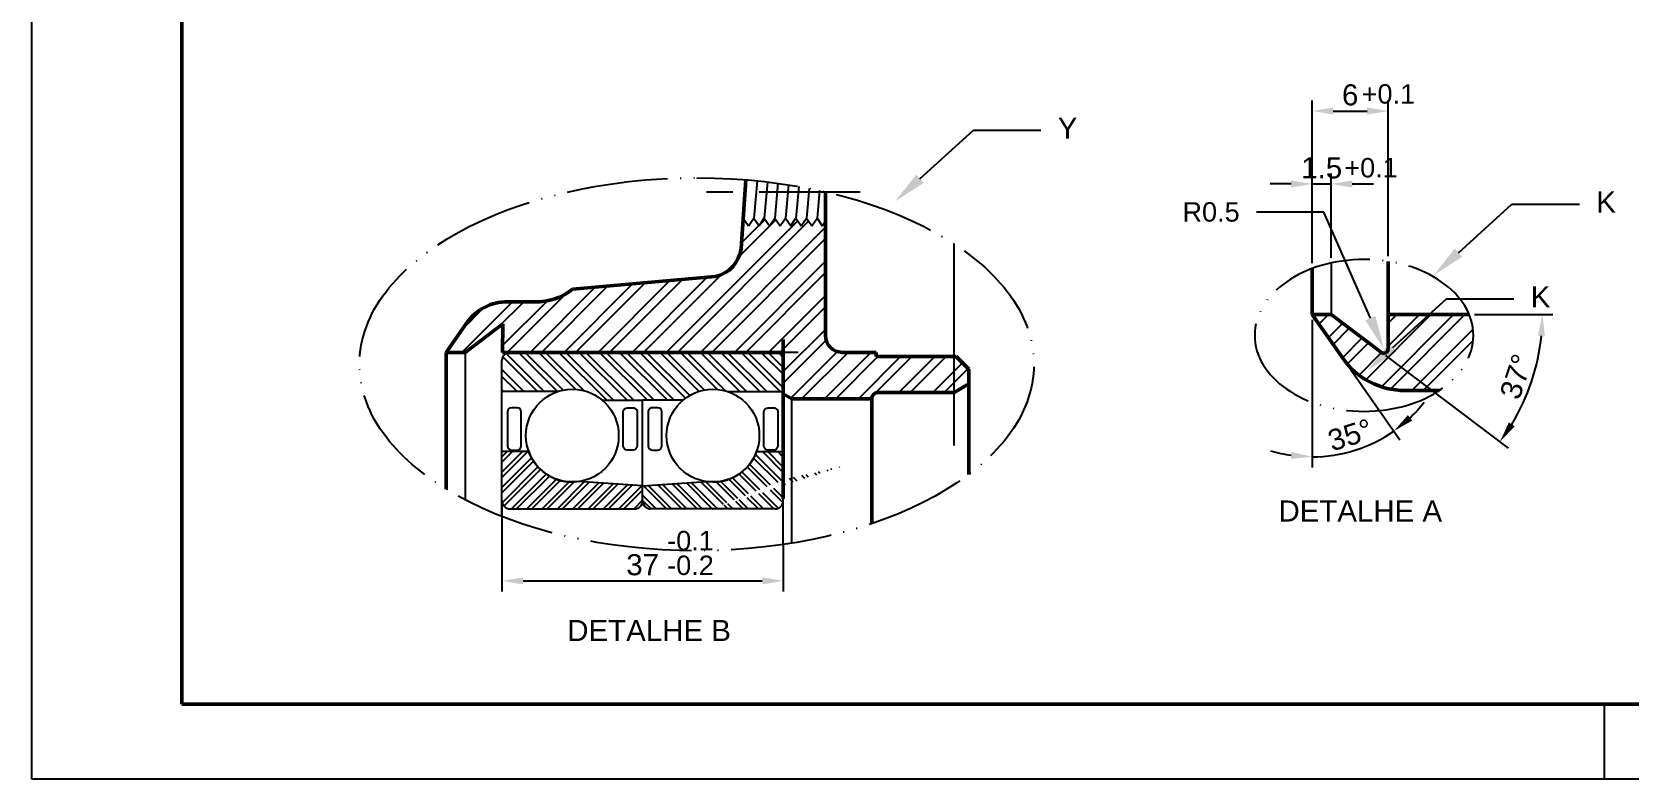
# Model space of a CAD drawing. Header units: millimetres. Extents: x 2217 to 2590, y 1108 to 1371.
# Drawn here: x 2217.2 to 2406.6, y 1107.7 to 1196.2 of the extents above; entities that cross this region are included whole.
import ezdxf
from ezdxf import colors
from ezdxf.entities.mleader import LeaderData, LeaderLine
from ezdxf.math import Vec2, Vec3

# ---------------------------------------------------------------- set-up
doc = ezdxf.new("R2010")
doc.units = ezdxf.units.MM
doc.linetypes.add('ACAD_ISO04W100', pattern=[30, 24, -3, 0, -3])
doc.linetypes.add('ACAD_ISO05W100', pattern=[33, 24, -3, 0, -3, 0, -3])
doc.layers.add('AM_0', color=7, linetype='Continuous', lineweight=50)
doc.layers.add('AM_BOR', color=7, linetype='Continuous', lineweight=50)
doc.styles.get("Standard").update_dxf_attribs({"font": 'arial.ttf'})
doc.dimstyles.new('ISO-25', dxfattribs={"dimtxt": 2.5, "dimasz": 2.5, "dimexe": 1.25, "dimexo": 0.625, "dimtad": 1, "dimtxsty": 'Standard', "dimcen": 2.5, "dimadec": 0, "dimazin": 0, "dimtfac": 1, "dimtmove": 0, "dimatfit": 3, "dimfxl": 1, "dimarcsym": 0})
pattern_1 = [(225, (0, 0), (2.020557627240559, -2.02055762724056), []), (225, (-1.347039, 1.649646999676652e-16), (2.020557627240559, -2.02055762724056), [])]

# ---------------------------------------------------------------- blocks, each defined once
blk = doc.blocks.new('A3 ZTL')
for p, q in [((19.56947162426601, 280.8219178082171), (19.56947162426601, 9.784735812133079)), ((19.56947162426601, 9.784735812133079), (401.174168297453, 9.784735812133079))]:
    blk.add_line(p, q)
at = {"layer": 'AM_BOR', "color": 135, "lineweight": 25}
for p, q in [((0, 5.684341886080801e-14), (0, 290.6066536203501)), ((205.4794520547931, 9.784735812133079), (205.4794520547931, 5.684341886080801e-14)), ((410.9589041095861, 5.684341886080801e-14), (0, 5.684341886080801e-14))]:
    blk.add_line(p, q, dxfattribs=at)
blk = doc.blocks.new('*D64')
at = {"color": 0, "lineweight": -2}
for p, q in [((2388.309564093821, 1162.727146472894), (2397.625646345087, 1162.727146472894)), ((2377.770119383915, 1157.868049344336), (2392.329001791109, 1146.897144541424))]:
    blk.add_line(p, q, dxfattribs=at)
blk.add_arc((2371.321879701711, 1162.727146472894), 25.05376664337659, 328.7196566369797, 354.280343363021, dxfattribs=at)
at = {"color": 0}
for points in [[(2395.834766858109, 1160.251048637251), (2396.667062344641, 1160.209471389347), (2396.375646345087, 1162.727146472894)], [(2393.078617257684, 1149.484739518329), (2392.388894714877, 1149.952422379239), (2391.33070740355, 1147.649413320365)]]:
    blk.add_solid(points, dxfattribs=at)
at = {"layer": 'Defpoints', "color": 0}
for p in [(2371.321879701711, 1162.727146472894), (2378.071879701711, 1162.727146472894), (2387.684564093821, 1162.727146472894), (2377.270972190135, 1158.244183733806), (2394.08951842392, 1152.271246222999)]:
    blk.add_point(p, dxfattribs=at)
at = {"color": 0, "insert": (2393.27697727429, 1155.381073585898), "char_height": 2.5, "attachment_point": 5, "rotation": 71.49999999999942}
blk.add_mtext('37°', dxfattribs=at)
blk = doc.blocks.new('*D65')
at = {"color": 0, "lineweight": -2}
for p, q in [((2369.071879701712, 1162.102146472894), (2369.071879701711, 1144.615831864761)), ((2373.044967874682, 1157.052988518055), (2379.460102992277, 1147.891226086881))]:
    blk.add_line(p, q, dxfattribs=at)
for start, end in [(313.5029537799615, 322.0059075599205), (270.0000000000013, 305.0000000000025), (252.9940924400833, 261.4970462200423)]:
    blk.add_arc((2369.071879701711, 1162.727146472894), 16.86131460813307, start, end, dxfattribs=at)
at = {"color": 0}
for points in [[(2380.942708821246, 1150.174322559951), (2380.415437746617, 1150.819636172315), (2378.743132446838, 1148.915166142242)], [(2366.609648263736, 1146.466687468844), (2366.547869767167, 1145.635647240091), (2369.071879701711, 1145.865831864761)]]:
    blk.add_solid(points, dxfattribs=at)
at = {"layer": 'Defpoints', "color": 0}
for p in [(2369.071879701711, 1168.189742049072), (2369.071879701711, 1162.727146472894), (2369.071879701711, 1162.727146472894), (2372.686482601963, 1157.564958545736), (2372.481533808095, 1146.214176140781)]:
    blk.add_point(p, dxfattribs=at)
at = {"color": 0, "insert": (2373.570146620861, 1148.460466492479), "char_height": 2.5, "attachment_point": 5, "rotation": 17.500000000002373}
blk.add_mtext('35°', dxfattribs=at)
blk = doc.blocks.new('*D66')
at = {"color": 0, "lineweight": -2}
for p, q in [((2366.571879701711, 1178.206207040427), (2364.071879701711, 1178.206207040427)), ((2369.071879701711, 1168.814742049071), (2369.071879701711, 1179.456207040427)), ((2369.071879701711, 1178.206207040427), (2371.321879701711, 1178.206207040427)), ((2371.321879701711, 1169.473150581689), (2371.321879701711, 1179.456207040427)), ((2373.821879701711, 1178.206207040427), (2376.321879701711, 1178.206207040427))]:
    blk.add_line(p, q, dxfattribs=at)
at = {"color": 0}
for points in [[(2366.571879701711, 1178.622873707094), (2366.571879701711, 1177.78954037376), (2369.071879701711, 1178.206207040427)], [(2373.821879701711, 1178.622873707094), (2373.821879701711, 1177.78954037376), (2371.321879701711, 1178.206207040427)]]:
    blk.add_solid(points, dxfattribs=at)
at = {"layer": 'Defpoints', "color": 0}
for p in [(2371.321879701711, 1178.206207040427), (2371.321879701711, 1168.848150581689), (2369.071879701711, 1168.189742049071)]:
    blk.add_point(p, dxfattribs=at)
at = {"color": 0, "insert": (2370.196879701711, 1180.107639509731), "char_height": 2.5, "attachment_point": 5}
blk.add_mtext('1.5', dxfattribs=at)
blk = doc.blocks.new('*D67')
at = {"color": 0, "lineweight": -2}
for p, q in [((2369.071879701711, 1168.814742049071), (2369.071879701711, 1188.102962205362)), ((2378.071879701711, 1169.66626396484), (2378.071879701711, 1188.102962205362)), ((2371.571879701711, 1186.852962205362), (2375.571879701711, 1186.852962205362))]:
    blk.add_line(p, q, dxfattribs=at)
at = {"color": 0}
for points in [[(2371.571879701711, 1187.269628872029), (2371.571879701711, 1186.436295538696), (2369.071879701711, 1186.852962205362)], [(2375.571879701711, 1187.269628872029), (2375.571879701711, 1186.436295538696), (2378.071879701711, 1186.852962205362)]]:
    blk.add_solid(points, dxfattribs=at)
at = {"layer": 'Defpoints', "color": 0}
for p in [(2378.071879701711, 1186.852962205362), (2378.071879701711, 1169.04126396484), (2369.071879701711, 1168.189742049071)]:
    blk.add_point(p, dxfattribs=at)
at = {"color": 0, "insert": (2373.571879701711, 1188.754394674667), "char_height": 2.5, "attachment_point": 5}
blk.add_mtext('6', dxfattribs=at)
blk = doc.blocks.new('*D136')
at = {"color": 0, "lineweight": -2}
for p, q in [((2272.975471811573, 1140.028476784709), (2272.975471811573, 1129.918976335307)), ((2306.338142814775, 1135.633547865405), (2306.338142814775, 1129.918976335307)), ((2275.475471811573, 1131.168976335307), (2303.838142814775, 1131.168976335307))]:
    blk.add_line(p, q, dxfattribs=at)
at = {"color": 0}
for points in [[(2275.475471811573, 1131.585643001974), (2275.475471811573, 1130.752309668641), (2272.975471811573, 1131.168976335307)], [(2303.838142814775, 1131.585643001974), (2303.838142814775, 1130.752309668641), (2306.338142814775, 1131.168976335307)]]:
    blk.add_solid(points, dxfattribs=at)
at = {"layer": 'Defpoints', "color": 0}
for p in [(2272.975471811573, 1140.653476784709), (2306.338142814775, 1136.258547865405), (2306.338142814775, 1131.168976335307)]:
    blk.add_point(p, dxfattribs=at)
at = {"color": 0, "insert": (2289.656807313174, 1133.071261464912), "char_height": 2.5, "attachment_point": 5}
blk.add_mtext('37', dxfattribs=at)

msp = doc.modelspace()

# ---------------------------------------------------------------- hatches: boundary and pattern name
h = msp.add_hatch()
h.set_pattern_fill('ANSI32', color=256, scale=0.3, angle=180, style=0)
h.set_pattern_definition(pattern_1)
h.paths.add_polyline_path([(2311.338142814774, 1173.787731420247), (2310.963142814774, 1173.247731420247), (2310.338142814774, 1174.147731420248), (2309.713142814774, 1173.247731420247), (2309.088142814774, 1174.147731420248), (2308.463142814774, 1173.247731420247), (2307.838142814774, 1174.147731420248), (2307.213142814774, 1173.247731420247), (2306.588142814774, 1174.147731420248), (2305.963142814774, 1173.247731420247), (2305.338142814774, 1174.147731420248), (2304.713142814774, 1173.247731420247), (2304.088142814774, 1174.147731420248), (2303.463142814774, 1173.247731420247), (2302.838142814774, 1174.147731420248), (2302.213142814774, 1173.247731420247), (2301.583661962661, 1174.15418384729), (2301.338142814775, 1170.576357201557, -0.3209558351991415), (2298.277257984244, 1167.238817215512), (2281.338142814774, 1165.756836668024, -0.1829051424627108), (2276.838142814774, 1164.256836668024), (2273.662790347342, 1164.256836668024, 0.2446984432290332), (2268.747878081608, 1161.69829528613), (2266.338142814774, 1158.256836668024), (2268.591417290883, 1158.256836668024), (2273.091417290883, 1161.647829893487), (2273.091417290883, 1158.256836668024), (2304.332210214774, 1158.256836668024), (2306.338142814775, 1158.256836668024), (2306.338142814775, 1153.334186937213), (2307.338142814774, 1152.756836668024), (2316.838142814774, 1152.756836668024, -0.4142135623732728), (2317.588142814774, 1153.506836668024), (2326.606092007205, 1153.506836668024), (2328.338142814774, 1154.506836668024), (2328.338142814774, 1156.256836668024), (2326.838142814774, 1157.756836668024), (2317.338142814774, 1157.756836668024), (2317.338142814774, 1158.256836668024), (2313.338142814772, 1158.256836668024, -0.4142135623731116), (2311.338142814772, 1160.256836668024)])
h = msp.add_hatch()
h.set_pattern_fill('ANSI32', color=256, scale=0.3, angle=180, style=0)
h.set_pattern_definition(pattern_1)
edge = h.paths.add_edge_path()
edge.add_ellipse((2375.212537077706, 1160.262777991823), major_axis=(12.96763281833819, -7.940385011748018e-16), ratio=0.6940356907139322, start_angle=-46.56720529654618, end_angle=15.89162996562569)
edge.add_line((2387.684564093821, 1162.727146472894), (2378.071879701711, 1162.727146472894))
edge.add_line((2378.071879701711, 1162.727146472894), (2378.071879701711, 1158.64350148883))
edge.add_arc((2377.571879701711, 1158.64350148883), 0.5000000000000251, -126.99999999999591, 0, ccw=False)
edge.add_line((2377.270972190135, 1158.244183733806), (2371.321879701711, 1162.727146472894))
edge.add_line((2371.321879701711, 1162.727146472894), (2369.071879701711, 1162.727146472894))
edge.add_line((2369.071879701711, 1162.727146472894), (2372.686482601963, 1157.564958545734))
edge.add_arc((2380.058851000564, 1162.727146472894), 8.999999999999977, 215.0000000000046, 270)
edge.add_line((2380.058851000564, 1153.727146472894), (2384.127827067954, 1153.727146472894))
h = msp.add_hatch()
h.set_pattern_fill('ANSI32', color=256, scale=0.1782, angle=90, style=0)
h.set_pattern_definition([(135, (-1454.800252236465, -342.5379665607294), (-1.200211230580893, -1.200211230580892), []), (135, (-1454.800252236465, -341.7378253947294), (-1.200211230580893, -1.200211230580892), [])])
h.paths.add_polyline_path([(2306.338142814775, 1157.306436668023, 0.4142135623730951), (2305.387742814775, 1158.256836668023), (2292.159007638414, 1158.256836668023), (2290.607207313174, 1158.256836668024), (2286.461763760346, 1158.256836668024), (2273.925871811573, 1158.256836668023, 0.4142135623730737), (2272.975471811573, 1157.306436668023), (2272.975471811573, 1153.615452611078), (2279.61852857346, 1153.615452611078, -0.2606023378835329), (2284.88123143815, 1152.571193465469), (2289.656807313173, 1152.571193465469), (2294.432383188198, 1152.571193465469, -0.2606023378835329), (2299.695086052888, 1153.615452611078), (2306.338142814774, 1153.615452611078)])
h = msp.add_hatch()
h.set_pattern_fill('ANSI32', color=256, scale=0.135, style=0)
h.set_pattern_definition([(44.99999999999999, (644.8141993328526, 68.70942397341406), (-0.9092509322582518, 0.9092509322582518), []), (44.99999999999999, (645.4203668828527, 68.70942397341406), (-0.9092509322582518, 0.9092509322582518), [])])
h.paths.add_polyline_path([(2288.706407313174, 1139.703076784709, 0.4142135623730951), (2289.656807313174, 1140.653476784709), (2289.656807313173, 1142.432383561657), (2282.071478390752, 1142.94316478308, -0.03447766777773391), (2281.316139562301, 1142.891018153518, -0.3171155866894288), (2276.146950365183, 1146.48703468374), (2272.975471811573, 1146.48703468374), (2272.975471811573, 1140.653476784709, 0.4142135623731111), (2273.925871811573, 1139.703076784709)])
h = msp.add_hatch()
h.set_pattern_fill('ANSI32', color=256, scale=0.135, angle=90, style=0)
h.set_pattern_definition([(135, (644.8141993328526, 68.70942397341406), (-0.9092509322582518, -0.9092509322582518), []), (135, (644.8141993328526, 69.31559152341396), (-0.9092509322582518, -0.9092509322582518), [])])
edge = h.paths.add_edge_path()
edge.add_line((2297.242136235596, 1142.94316478308), (2289.656807313174, 1142.432383561657))
edge.add_line((2289.656807313173, 1142.432383561657), (2289.656807313173, 1140.653476784709))
edge.add_arc((2290.607207313174, 1140.653476784709), 0.950400000000036, 180, 270)
edge.add_line((2290.607207313174, 1139.703076784709), (2297.872112869242, 1139.703076784709))
edge.add_ellipse((2324.498574922793, 1123.675919887105), major_axis=(38.85079116115639, 0), ratio=0.5664984755004887, start_angle=117.86827981116201, end_angle=133.263285368133, ccw=False)
edge.add_line((2306.338142814775, 1143.13234016743), (2306.338142814775, 1146.48703468374))
edge.add_line((2306.338142814775, 1146.48703468374), (2303.166664261164, 1146.48703468374))
edge.add_arc((2298.032216399562, 1148.35438052109), 5.46347282594022, 269.63566299733554, 340.0141941309686, ccw=False)
edge.add_arc((2297.997475063974, 1148.387595990361), 5.496577836842361, 262.1014293070222, 270.0000000009002, ccw=False)
edge = h.paths.add_edge_path(flags=17)
edge.add_arc((2305.387742814775, 1140.653476784709), 0.950400000000036, 270, 360)
edge.add_line((2306.338142814775, 1140.653476784709), (2306.338142814775, 1143.13234016743))
edge.add_ellipse((2324.498574922793, 1123.675919887105), major_axis=(38.85079116115639, 0), ratio=0.5664984755004887, start_angle=117.8682798111619, end_angle=133.2632853681331)
edge.add_line((2297.872112869241, 1139.703076784708), (2305.387742814774, 1139.703076784709))

# ---------------------------------------------------------------- linework, layer by layer
at = {"lineweight": 50}
for p, q in [((2301.338142814775, 1170.576357201557), (2301.89590817571, 1178.704390341134)), ((2311.338142814774, 1177.265688868161), (2311.338142814774, 1160.256836668024)), ((2378.071879701711, 1169.04126396484), (2378.071879701711, 1162.727146472894)), ((2281.338142814774, 1165.756836668024), (2298.277257984243, 1167.238817215512)), ((2369.071879701711, 1162.727146472894), (2369.071879701711, 1168.189742049072)), ((2281.338142814774, 1165.756836668024), (2281.338142814774, 1165.756836668024)), ((2273.662790347342, 1164.256836668024), (2276.838142814774, 1164.256836668024)), ((2266.338142814774, 1158.256836668024), (2268.747878081608, 1161.69829528613)), ((2268.591417290883, 1158.256836668024), (2273.091417290883, 1161.647829893487)), ((2273.038142814774, 1158.256836668024), (2273.091417290883, 1161.647829893487)), ((2371.321879701711, 1162.727146472894), (2369.071879701711, 1162.727146472894)), ((2369.071879701711, 1162.727146472894), (2372.686482601963, 1157.564958545736)), ((2369.071879701711, 1162.727146472894), (2371.321879701711, 1162.727146472894)), ((2369.071879701711, 1162.727146472894), (2371.321879701711, 1162.727146472894)), ((2371.321879701711, 1162.727146472894), (2377.270972190135, 1158.244183733806)), ((2378.071879701711, 1162.727146472894), (2387.684564093821, 1162.727146472894)), ((2378.071879701711, 1162.727146472894), (2378.071879701711, 1158.64350148883)), ((2306.338142814775, 1143.512789960938), (2306.338142814775, 1159.774388288657)), ((2266.338142814774, 1158.256836668024), (2267.838142814774, 1158.256836668024)), ((2266.338142814774, 1158.256836668024), (2268.591417290883, 1158.256836668024)), ((2266.338142814774, 1158.256836668024), (2266.338142814774, 1142.059481031897)), ((2273.038142814774, 1158.256836668024), (2304.296942814774, 1158.256836668024)), ((2273.091417290883, 1158.256836668024), (2304.332210214774, 1158.256836668024)), ((2275.428942814774, 1158.256836668024), (2306.338142814775, 1158.256836668024)), ((2284.6288129772, 1158.256836668024), (2288.706407313174, 1158.256836668025)), ((2286.461763760346, 1158.256836668025), (2290.607207313174, 1158.256836668025)), ((2294.684801649148, 1158.256836668024), (2290.607207313174, 1158.256836668025)), ((2292.851850866001, 1158.256836668025), (2290.607207313174, 1158.256836668025)), ((2306.338142814775, 1145.216464557941), (2306.338142814775, 1158.256836668024)), ((2306.338142814774, 1140.881690750202), (2306.338142814774, 1157.456836668024)), ((2317.338142814774, 1158.256836668024), (2313.338142814772, 1158.256836668024)), ((2317.338142814774, 1157.756836668024), (2317.338142814774, 1158.256836668024)), ((2326.838142814774, 1157.756836668024), (2317.338142814774, 1157.756836668024)), ((2317.338142814774, 1157.756836668024), (2317.338142814774, 1157.756836668024)), ((2326.838142814774, 1157.756836668024), (2328.338142814774, 1156.256836668024)), ((2328.338142814774, 1143.788480377776), (2328.338142814774, 1156.256836668024)), ((2328.338142814774, 1154.506836668024), (2326.606092007205, 1153.506836668024)), ((2380.058851000564, 1153.727146472894), (2384.127827067954, 1153.727146472894)), ((2307.338142814774, 1152.756836668024), (2306.338142814774, 1153.334186937213)), ((2307.338142814774, 1152.756836668024), (2316.838142814774, 1152.756836668024)), ((2316.838142814774, 1137.955845429673), (2316.838142814774, 1152.756836668024)), ((2326.606092007205, 1153.506836668024), (2317.588142814774, 1153.506836668024)), ((2391.571879701711, 1151.477146472894), (2391.571879701711, 1151.477146472894))]:
    msp.add_line(p, q, dxfattribs=at)
for p, q in [((2301.588142814774, 1174.147731420248), (2301.98858756461, 1178.696783778386)), ((2303.228584967555, 1178.583154275845), (2302.838142814774, 1174.147731420248)), ((2304.46663804891, 1178.447437280032), (2304.088142814774, 1174.147731420248)), ((2305.702719283882, 1178.289320109308), (2305.338142814774, 1174.147731420248)), ((2306.936794406201, 1178.108413498859), (2306.588142814774, 1174.147731420248)), ((2308.168821847851, 1177.904245236006), (2307.838142814774, 1174.147731420248)), ((2309.398752031092, 1177.676252117626), (2309.088142814774, 1174.147731420248)), ((2310.626526482969, 1177.423769890942), (2310.338142814774, 1174.147731420248)), ((2301.588142814774, 1174.147731420248), (2302.213142814774, 1173.247731420247)), ((2302.213142814774, 1173.247731420247), (2302.838142814774, 1174.147731420248)), ((2302.838142814774, 1174.147731420248), (2303.463142814774, 1173.247731420247)), ((2303.463142814774, 1173.247731420247), (2304.088142814774, 1174.147731420248)), ((2304.088142814774, 1174.147731420248), (2304.713142814774, 1173.247731420247)), ((2304.713142814774, 1173.247731420247), (2305.338142814774, 1174.147731420248)), ((2305.338142814774, 1174.147731420248), (2305.963142814774, 1173.247731420247)), ((2305.963142814774, 1173.247731420247), (2306.588142814774, 1174.147731420248)), ((2306.588142814774, 1174.147731420248), (2307.213142814774, 1173.247731420247)), ((2307.213142814774, 1173.247731420247), (2307.838142814774, 1174.147731420248)), ((2307.838142814774, 1174.147731420248), (2308.463142814774, 1173.247731420247)), ((2308.463142814774, 1173.247731420247), (2309.088142814774, 1174.147731420248)), ((2309.088142814774, 1174.147731420248), (2309.713142814774, 1173.247731420247)), ((2309.713142814774, 1173.247731420247), (2310.338142814774, 1174.147731420248)), ((2310.338142814774, 1174.147731420248), (2310.963142814774, 1173.247731420247)), ((2310.963142814774, 1173.247731420247), (2311.338142814774, 1173.787731420247)), ((2326.606092007205, 1147.231618714108), (2326.606092007205, 1171.109106371373)), ((2371.321879701711, 1168.848150581689), (2371.321879701711, 1162.727146472894)), ((2268.591417290883, 1158.256836668024), (2268.591417290883, 1140.783058689492)), ((2273.925871811573, 1158.256836668024), (2287.154606987933, 1158.256836668024)), ((2273.925871811573, 1158.256836668024), (2287.154606987933, 1158.256836668024)), ((2274.548088395076, 1158.256836668024), (2291.463715604924, 1158.256836668024)), ((2274.548088395076, 1158.256836668024), (2291.463715604924, 1158.256836668024)), ((2275.097349890883, 1158.256836668024), (2291.720712652828, 1158.256836668024)), ((2275.097349890883, 1158.256836668024), (2291.720712652828, 1158.256836668024)), ((2308.116198800563, 1158.256836668024), (2290.583548174374, 1158.256836668024)), ((2304.296942814774, 1158.256836668024), (2291.463715604924, 1158.256836668024)), ((2305.618142814774, 1158.256836668024), (2291.463715604924, 1158.256836668024)), ((2304.332210214774, 1158.256836668024), (2291.720712652828, 1158.256836668024)), ((2306.338142814775, 1158.256836668024), (2291.720712652828, 1158.256836668024)), ((2272.975471811573, 1138.797733554826), (2272.975471811574, 1157.306436668024)), ((2306.338142814775, 1144.883952668024), (2306.338142814775, 1156.250904068024)), ((2306.338142814775, 1144.883952668024), (2306.338142814775, 1156.250904068024)), ((2306.338142814775, 1144.648836668024), (2306.338142814775, 1156.215636668024)), ((2306.338142814775, 1135.482477302849), (2306.338142814775, 1155.988836668024)), ((2279.61852857346, 1153.615452611079), (2272.975471811574, 1153.615452611079)), ((2279.61852857346, 1153.615452611079), (2272.975471811574, 1153.615452611079)), ((2299.695086052888, 1153.615452611079), (2306.338142814774, 1153.615452611079)), ((2299.695086052888, 1153.615452611079), (2306.338142814774, 1153.615452611079)), ((2284.88123143815, 1152.57119346547), (2289.656807313173, 1152.57119346547)), ((2284.88123143815, 1152.57119346547), (2289.656807313173, 1152.57119346547)), ((2294.432383188197, 1152.57119346547), (2289.656807313173, 1152.57119346547)), ((2294.432383188197, 1152.57119346547), (2289.656807313173, 1152.57119346547)), ((2289.656807313173, 1142.432383561657), (2289.656807313173, 1152.57119346547)), ((2307.338142814774, 1135.637039909946), (2307.338142814774, 1152.756836668024)), ((2276.158598032125, 1146.48703468374), (2272.975471811574, 1146.48703468374)), ((2276.158598032125, 1146.48703468374), (2272.975471811574, 1146.48703468374)), ((2303.155016594222, 1146.48703468374), (2306.338142814774, 1146.48703468374)), ((2303.155016594222, 1146.48703468374), (2306.338142814774, 1146.48703468374)), ((2289.656807313173, 1142.432383561657), (2282.071478390751, 1142.94316478308)), ((2289.656807313173, 1142.432383561657), (2297.242136235597, 1142.94316478308)), ((2289.656807313173, 1140.653476784709), (2289.656807313173, 1142.432383561657)), ((2289.656807313173, 1140.653476784709), (2289.656807313173, 1142.432383561657)), ((2289.656807313173, 1141.48667728874), (2289.656807313173, 1141.48667728874)), ((2273.925871811573, 1139.703076784708), (2288.706407313174, 1139.703076784708)), ((2305.387742814775, 1139.703076784708), (2290.607207313174, 1139.703076784708))]:
    msp.add_line(p, q)
at = {"linetype": 'ACAD_ISO04W100', "ltscale": 0.5}
msp.add_line((2315.459473200493, 1177.247731420247), (2297.216812429055, 1177.247731420247), dxfattribs=at)
at = {"color": 1}
msp.add_line((2306.338142814775, 1158.256836668024), (2276.413142814774, 1158.256836668024), dxfattribs=at)
for points in [[(2273.626716589141, 1151.198317266406), (2273.626716589141, 1147.17579255344, 0.414213562373095), (2274.12715665419, 1146.675352488393), (2274.767154715123, 1146.675352488392, 0.4142135623730706), (2275.267594780171, 1147.17579255344), (2275.267594780171, 1151.198317266406, 0.414213562373095), (2274.767154715123, 1151.698757331454), (2274.12715665419, 1151.698757331454, 0.414213562373095)], [(2273.626716589141, 1151.198317266406), (2273.626716589141, 1147.17579255344, 0.414213562373095), (2274.12715665419, 1146.675352488393), (2274.767154715123, 1146.675352488392, 0.4142135623730706), (2275.267594780171, 1147.17579255344), (2275.267594780171, 1151.198317266406, 0.414213562373095), (2274.767154715123, 1151.698757331454), (2274.12715665419, 1151.698757331454, 0.414213562373095)], [(2289.005562535606, 1151.198317266406), (2289.005562535606, 1147.17579255344, -0.414213562373095), (2288.505122470558, 1146.675352488393), (2287.865124409624, 1146.675352488392, -0.4142135623730706), (2287.364684344576, 1147.17579255344), (2287.364684344576, 1151.198317266406, -0.414213562373095), (2287.865124409624, 1151.698757331454), (2288.505122470558, 1151.698757331454, -0.414213562373095)], [(2289.005562535606, 1151.198317266406), (2289.005562535606, 1147.17579255344, -0.414213562373095), (2288.505122470558, 1146.675352488393), (2287.865124409624, 1146.675352488392, -0.4142135623730706), (2287.364684344576, 1147.17579255344), (2287.364684344576, 1151.198317266406, -0.414213562373095), (2287.865124409624, 1151.698757331454), (2288.505122470558, 1151.698757331454, -0.414213562373095)], [(2290.308052090741, 1151.198317266406), (2290.308052090741, 1147.17579255344, 0.414213562373095), (2290.808492155789, 1146.675352488393), (2291.448490216723, 1146.675352488392, 0.4142135623730706), (2291.948930281771, 1147.17579255344), (2291.948930281771, 1151.198317266406, 0.414213562373095), (2291.448490216723, 1151.698757331454), (2290.808492155789, 1151.698757331454, 0.414213562373095)], [(2290.308052090741, 1151.198317266406), (2290.308052090741, 1147.17579255344, 0.414213562373095), (2290.808492155789, 1146.675352488393), (2291.448490216723, 1146.675352488392, 0.4142135623730706), (2291.948930281771, 1147.17579255344), (2291.948930281771, 1151.198317266406, 0.414213562373095), (2291.448490216723, 1151.698757331454), (2290.808492155789, 1151.698757331454, 0.414213562373095)], [(2305.686898037206, 1151.198317266406), (2305.686898037206, 1147.17579255344, -0.414213562373095), (2305.186457972158, 1146.675352488393), (2304.546459911225, 1146.675352488392, -0.4142135623730706), (2304.046019846177, 1147.17579255344), (2304.046019846177, 1151.198317266406, -0.414213562373095), (2304.546459911225, 1151.698757331454), (2305.186457972158, 1151.698757331454, -0.414213562373095)], [(2305.686898037206, 1151.198317266406), (2305.686898037206, 1147.17579255344, -0.414213562373095), (2305.186457972158, 1146.675352488393), (2304.546459911225, 1146.675352488392, -0.4142135623730706), (2304.046019846177, 1147.17579255344), (2304.046019846177, 1151.198317266406, -0.414213562373095), (2304.546459911225, 1151.698757331454), (2305.186457972158, 1151.698757331454, -0.414213562373095)]]:
    msp.add_lwpolyline(points, format="xyb", close=True)
for centre in [(2281.316139562373, 1148.387595990361), (2281.316139562373, 1148.387595990361), (2297.997475063974, 1148.387595990361), (2297.997475063974, 1148.387595990361)]:
    msp.add_circle(centre, 5.496577836842361)
at = {"lineweight": 50}
for centre, radius, start, end in [((2297.475813247556, 1171.04617971672), 3.890799774026553, 281.8871411822003, 353.0644855865366), ((2277.10648917758, 1170.951797579607), 6.700336661545288, 267.7047082848514, 309.1651893609893), ((2273.662790347342, 1158.256836668024), 6, 90, 145.0000000000032), ((2313.338142814772, 1160.256836668024), 2, 180, 270), ((2380.058851000564, 1162.727146472894), 9, 214.9999999999798, 270), ((2377.571879701711, 1158.64350148883), 0.5, 232.9999999999976, 0), ((2317.588142814774, 1152.756836668024), 0.75, 90, 180)]:
    msp.add_arc(centre, radius, start, end, dxfattribs=at)
for centre, radius, start, end in [((2273.925871811573, 1157.306436668024), 0.9504, 90, 180), ((2305.387742814775, 1157.306436668024), 0.9504, 0, 90), ((2281.281398226786, 1148.35438052109), 5.463472825940221, 197.6099873271728, 270.3643370036094), ((2298.032216399562, 1148.35438052109), 5.463472825940221, 269.6356629963906, 342.3900126728271), ((2273.925871811573, 1140.653476784709), 0.9504, 180, 270), ((2288.706407313174, 1140.653476784709), 0.9504, 270, 0), ((2290.607207313174, 1140.653476784709), 0.9504, 180, 270), ((2305.387742814775, 1140.653476784709), 0.9504, 270, 0)]:
    msp.add_arc(centre, radius, start, end)
at = {"linetype": 'ACAD_ISO05W100', "ltscale": 0.5}
msp.add_ellipse((2296.067288553149, 1156.840779954968), major_axis=(-39.99088297678599, 0), ratio=0.5526158997916348, start_param=-1.570796326794897, end_param=4.71238898038469, dxfattribs=at)
at = {"linetype": 'ACAD_ISO05W100', "ltscale": 0.5, "extrusion": (0, 0, -1)}
msp.add_ellipse((2375.212537077706, 1160.262777991823), major_axis=(12.96763281833819, -7.940385011748018e-16), ratio=0.6940356907139322, dxfattribs=at)

# ---------------------------------------------------------------- block references
at = {"layer": 'AM_0', "color": 0, "lineweight": 0, "xscale": 0.9075000000000002, "yscale": 0.9075000000000002, "zscale": 0.9075000000000002}
msp.add_blockref('A3 ZTL', (2217.226380165898, 1107.688627613177), dxfattribs=at)

# ---------------------------------------------------------------- texts
at = {"attachment_point": 1}
for s, width, insert, char_height in [('+0.1', 18.23778887866774, (2374.931460955422, 1190.032990511831), 2.3), ('+0.1', 18.23778887866774, (2372.877800692695, 1181.283517057914), 2.3), ('DETALHE A', 28.00005195982612, (2365.068939634016, 1140.704423123718), 2.5), ('-0.1', 18.23778887866774, (2292.562603316867, 1137.093642830275), 2.3), ('-0.2', 18.23778887866774, (2292.562603316867, 1134.167293821051), 2.3), ('DETALHE B', 28.00005195982612, (2280.7171833121, 1126.540842972739), 2.5)]:
    msp.add_mtext_dynamic_manual_height_columns(s, width=width, gutter_width=12.5, heights=[0], dxfattribs=dict(at, insert=insert, char_height=char_height))

# ---------------------------------------------------------------- dimensions: what is measured, and where the dimension line sits
for base, p1, p2, text, picture, middle in [((2378.071879701711, 1186.852962205362), (2369.071879701711, 1168.189742049071), (2378.071879701711, 1169.04126396484), '6', '*D67', (2373.571879701711, 1188.754394674667)), ((2306.338142814775, 1131.168976335307), (2272.975471811573, 1140.653476784709), (2306.338142814775, 1136.258547865405), '37', '*D136', (2289.656807313174, 1133.071261464912))]:
    dim = msp.add_linear_dim(base=base, p1=p1, p2=p2, text=text, dimstyle='ISO-25')
    dim.commit()
    dim.dimension.update_dxf_attribs({"geometry": picture, "text_midpoint": middle})
dim = msp.add_linear_dim(base=(2371.321879701711, 1178.206207040427), p1=(2369.071879701711, 1168.189742049071), p2=(2371.321879701711, 1168.848150581689), text='1.5', dimstyle='ISO-25')
dim.commit()
dim.dimension.update_dxf_attribs({"geometry": '*D66', "text_midpoint": (2370.196879701711, 1178.206207040427), "dimtype": 160})
for base, line1, line2, picture, middle in [((2372.481533808095, 1146.214176140781), ((2369.071879701711, 1162.727146472894), (2369.071879701711, 1168.189742049072)), ((2369.071879701711, 1162.727146472894), (2372.686482601963, 1157.564958545736)), '*D65', (2373.570146620861, 1148.460466492479)), ((2394.08951842392, 1152.271246222999), ((2378.071879701711, 1162.727146472894), (2387.684564093821, 1162.727146472894)), ((2371.321879701711, 1162.727146472894), (2377.270972190135, 1158.244183733806)), '*D64', (2393.27697727429, 1155.381073585898))]:
    dim = msp.add_angular_dim_2l(base=base, line1=line1, line2=line2, dimstyle='ISO-25')
    dim.commit()
    dim.dimension.update_dxf_attribs({"geometry": picture, "text_midpoint": middle})

# ---------------------------------------------------------------- leaders
ml = msp.add_multileader_mtext('Standard')
ml.set_content('Y', color=256)
ml.set_leader_properties()
ml.build(insert=Vec2(0, 0))
ctx = ml.context
ctx.base_point, ctx.char_height, ctx.plane_origin = Vec3(2336.886847129428, 1184.57869548207), 2.5, Vec3(2319.584547405469, 1176.135248239618)
notes = []
notes.append((ctx, [(0, (1, 1, 0), (2328.886847129428, 1184.57869548207), (1, 0), 8, [(0, [(2319.584547405469, 1176.135248239618)], 0, [])])]))
ctx.mtext.insert, ctx.mtext.flow_direction = Vec3(2338.886847129428, 1186.07869548207), 5
ml = msp.add_multileader_mtext('Standard')
ml.set_content('K', color=256)
ml.set_leader_properties()
ml.build(insert=Vec2(0, 0))
ctx = ml.context
ctx.base_point, ctx.char_height, ctx.plane_origin = Vec3(2400.758702805569, 1175.821238392467), 2.5, Vec3(2383.456403081609, 1167.377791150015)
notes.append((ctx, [(0, (1, 1, 0), (2392.758702805569, 1175.821238392467), (1, 0), 8, [(0, [(2383.456403081609, 1167.377791150015)], 0, [])])]))
ctx.mtext.insert, ctx.mtext.flow_direction = Vec3(2402.758702805569, 1177.321238392467), 5
ml = msp.add_multileader_mtext('Standard')
ml.set_content('R0.5', color=256)
ml.set_leader_properties()
ml.build(insert=Vec2(0, 0))
ctx = ml.context
ctx.base_point, ctx.char_height, ctx.plane_origin = Vec3(2352.061583734629, 1174.878211806641), 2.3, Vec3(2377.571879701711, 1158.64350148883)
ctx.text_align_type = 2
notes.append((ctx, [(0, (1, 1, 0), (2370.46738182467, 1174.878211806641), (-1, 0), 8, [(0, [(2377.571879701711, 1158.64350148883)], 0, [])])]))
ctx.mtext.insert, ctx.mtext.alignment, ctx.mtext.flow_direction = Vec3(2360.46738182467, 1176.047822993544), 3, 5
ml = msp.add_multileader_mtext('Standard')
ml.set_content('K', color=256)
ml.set_leader_properties()
ml.build(insert=Vec2(0, 0))
ctx = ml.context
ctx.base_point, ctx.char_height, ctx.plane_origin = Vec3(2392.983144987153, 1164.595649889573), 2.5, Vec3(2375.680845263193, 1156.15220264712)
notes.append((ctx, [(0, (1, 1, 0), (2384.983144987153, 1164.595649889573), (1, 0), 8, [(0, [(2375.680845263193, 1156.15220264712)], 0, [])])]))
ctx.mtext.insert, ctx.mtext.flow_direction = Vec3(2394.983144987153, 1166.095649889573), 5
for ctx, leaders in notes:
    for number, flags, end, landing, length, lines in leaders:
        leader = LeaderData()
        leader.index, (leader.has_last_leader_line, leader.has_dogleg_vector, leader.attachment_direction) = number, flags
        leader.last_leader_point, leader.dogleg_vector, leader.dogleg_length = Vec3(end), Vec3(landing), length
        for number, points, colour, breaks in lines:
            line = LeaderLine()
            line.index, line.vertices, line.color, line.breaks = number, Vec3.list(points), colors.encode_raw_color(colour), breaks
            leader.lines.append(line)
        ctx.leaders.append(leader)

doc.saveas('drawing.dxf')
